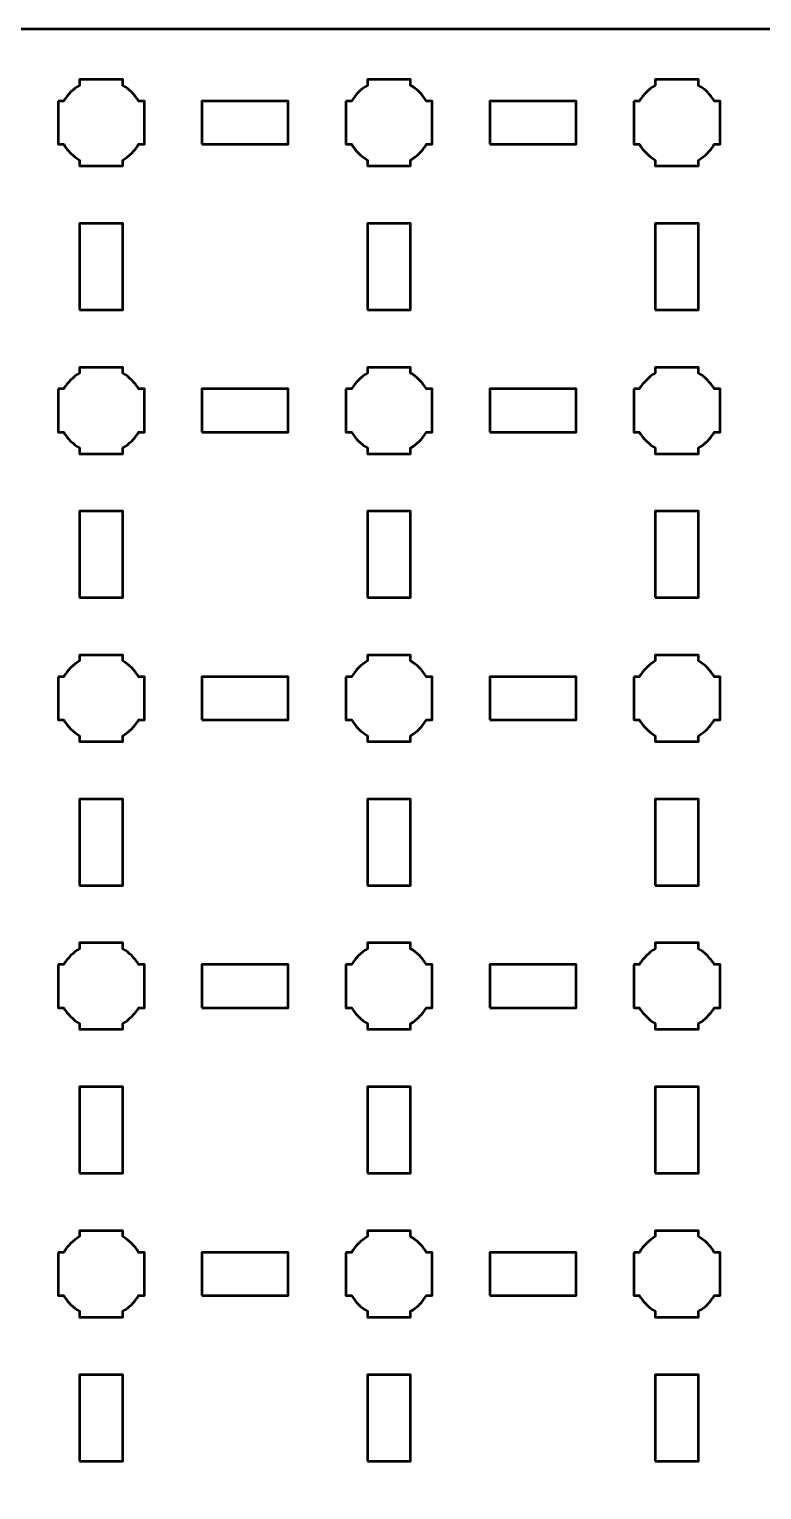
# Model space of a CAD drawing. Header units: centimetres. Extents: x -31.1 to 10.2, y -35.5 to 5.8.
# Drawn here: x -11 to -5.91, y -4.35 to 5.8 of the extents above; entities that cross this region are included whole.
import ezdxf

# ---------------------------------------------------------------- set-up
doc = ezdxf.new("R2010")
doc.units = ezdxf.units.CM
doc.header["$MEASUREMENT"] = 0
doc.layers.add('Layer 1', color=7, linetype='Continuous')

msp = doc.modelspace()

# ---------------------------------------------------------------- linework, layer by layer
at = {"layer": 'Layer 1', "color": 250, "lineweight": 53}
for points in [[(-9.8, 5), (-9.2, 5), (-9.2, 5.3), (-9.8, 5.3), (-9.8, 5)], [(-7.8, 5), (-7.2, 5), (-7.2, 5.3), (-7.8, 5.3), (-7.8, 5)], [(-10.65, 3.85), (-10.35, 3.85), (-10.35, 4.45), (-10.65, 4.45), (-10.65, 3.85)], [(-8.65, 3.85), (-8.35, 3.85), (-8.35, 4.45), (-8.65, 4.45), (-8.65, 3.85)], [(-6.65, 3.85), (-6.35, 3.85), (-6.35, 4.45), (-6.65, 4.45), (-6.65, 3.85)], [(-9.8, 3), (-9.2, 3), (-9.2, 3.3), (-9.8, 3.3), (-9.8, 3)], [(-7.8, 3), (-7.2, 3), (-7.2, 3.3), (-7.8, 3.3), (-7.8, 3)], [(-10.65, 1.85), (-10.35, 1.85), (-10.35, 2.45), (-10.65, 2.45), (-10.65, 1.85)], [(-8.65, 1.85), (-8.35, 1.85), (-8.35, 2.45), (-8.65, 2.45), (-8.65, 1.85)], [(-6.65, 1.85), (-6.35, 1.85), (-6.35, 2.45), (-6.65, 2.45), (-6.65, 1.85)], [(-9.8, 1), (-9.2, 1), (-9.2, 1.3), (-9.8, 1.3), (-9.8, 1)], [(-7.8, 1), (-7.2, 1), (-7.2, 1.3), (-7.8, 1.3), (-7.8, 1)], [(-10.65, -0.15), (-10.35, -0.15), (-10.35, 0.45), (-10.65, 0.45), (-10.65, -0.15)], [(-8.65, -0.15), (-8.35, -0.15), (-8.35, 0.45), (-8.65, 0.45), (-8.65, -0.15)], [(-6.65, -0.15), (-6.35, -0.15), (-6.35, 0.45), (-6.65, 0.45), (-6.65, -0.15)], [(-9.8, -1), (-9.2, -1), (-9.2, -0.7), (-9.8, -0.7), (-9.8, -1)], [(-7.8, -1), (-7.2, -1), (-7.2, -0.7), (-7.8, -0.7), (-7.8, -1)], [(-10.65, -2.15), (-10.35, -2.15), (-10.35, -1.55), (-10.65, -1.55), (-10.65, -2.15)], [(-8.65, -2.15), (-8.35, -2.15), (-8.35, -1.55), (-8.65, -1.55), (-8.65, -2.15)], [(-6.65, -2.15), (-6.35, -2.15), (-6.35, -1.55), (-6.65, -1.55), (-6.65, -2.15)], [(-9.8, -3), (-9.2, -3), (-9.2, -2.7), (-9.8, -2.7), (-9.8, -3)], [(-7.8, -3), (-7.2, -3), (-7.2, -2.7), (-7.8, -2.7), (-7.8, -3)], [(-10.65, -4.15), (-10.35, -4.15), (-10.35, -3.55), (-10.65, -3.55), (-10.65, -4.15)], [(-8.65, -4.15), (-8.35, -4.15), (-8.35, -3.55), (-8.65, -3.55), (-8.65, -4.15)], [(-6.65, -4.15), (-6.35, -4.15), (-6.35, -3.55), (-6.65, -3.55), (-6.65, -4.15)]]:
    msp.add_lwpolyline(points, close=True, dxfattribs=at)
msp.add_open_spline([(-31.15, -35), (-31.15, -35), (-31.15, 5.3), (-31.15, 5.3), (-31.15, 5.3), (-31.15, 5.57609), (-30.92609, 5.8), (-30.65, 5.8), (-30.65, 5.8), (-30.65, 5.8), (9.65, 5.8), (9.65, 5.8), (9.65, 5.8), (9.92609, 5.8), (10.15, 5.57609), (10.15, 5.3), (10.15, 5.3), (10.15, 5.3), (10.15, -35), (10.15, -35), (10.15, -35), (10.15, -35.27609), (9.92609, -35.5), (9.65, -35.5), (9.65, -35.5), (9.65, -35.5), (-30.65, -35.5), (-30.65, -35.5), (-30.65, -35.5), (-30.92609, -35.5), (-31.15, -35.27609), (-31.15, -35)], degree=3, knots=[0, 0, 0, 0, 0.125, 0.125, 0.125, 0.125, 0.25, 0.25, 0.25, 0.25, 0.375, 0.375, 0.375, 0.375, 0.5, 0.5, 0.5, 0.5, 0.625, 0.625, 0.625, 0.625, 0.75, 0.75, 0.75, 0.75, 0.875, 0.875, 0.875, 0.875, 1, 1, 1, 1], dxfattribs=at)
at = {"layer": 'Layer 1', "lineweight": 53}
for points in [[(-10.8, 5.3), (-10.8, 5.3), (-10.75985, 5.3), (-10.75985, 5.3), (-10.75985, 5.3), (-10.7335, 5.34553), (-10.69553, 5.3835), (-10.65, 5.40985), (-10.65, 5.40985), (-10.65, 5.40985), (-10.65, 5.45), (-10.65, 5.45), (-10.65, 5.45), (-10.65, 5.45), (-10.5, 5.45), (-10.5, 5.45), (-10.5, 5.45), (-10.5, 5.45), (-10.35, 5.45), (-10.35, 5.45), (-10.35, 5.45), (-10.35, 5.45), (-10.35, 5.40985), (-10.35, 5.40985), (-10.35, 5.40985), (-10.30447, 5.3835), (-10.2665, 5.34553), (-10.24015, 5.3), (-10.24015, 5.3), (-10.24015, 5.3), (-10.2, 5.3), (-10.2, 5.3), (-10.2, 5.3), (-10.2, 5.3), (-10.2, 5.15), (-10.2, 5.15), (-10.2, 5.15), (-10.2, 5.15), (-10.2, 5), (-10.2, 5), (-10.2, 5), (-10.2, 5), (-10.24015, 5), (-10.24015, 5), (-10.24015, 5), (-10.2665, 4.95447), (-10.30447, 4.9165), (-10.35, 4.89015), (-10.35, 4.89015), (-10.35, 4.89015), (-10.35, 4.85), (-10.35, 4.85), (-10.35, 4.85), (-10.35, 4.85), (-10.5, 4.85), (-10.5, 4.85), (-10.5, 4.85), (-10.5, 4.85), (-10.65, 4.85), (-10.65, 4.85), (-10.65, 4.85), (-10.65, 4.85), (-10.65, 4.89015), (-10.65, 4.89015), (-10.65, 4.89015), (-10.69553, 4.9165), (-10.7335, 4.95447), (-10.75985, 5), (-10.75985, 5), (-10.75985, 5), (-10.8, 5), (-10.8, 5), (-10.8, 5), (-10.8, 5), (-10.8, 5.15), (-10.8, 5.15), (-10.8, 5.15), (-10.8, 5.15), (-10.8, 5.3), (-10.8, 5.3)], [(-8.8, 5.3), (-8.8, 5.3), (-8.75985, 5.3), (-8.75985, 5.3), (-8.75985, 5.3), (-8.7335, 5.34553), (-8.69553, 5.3835), (-8.65, 5.40985), (-8.65, 5.40985), (-8.65, 5.40985), (-8.65, 5.45), (-8.65, 5.45), (-8.65, 5.45), (-8.65, 5.45), (-8.5, 5.45), (-8.5, 5.45), (-8.5, 5.45), (-8.5, 5.45), (-8.35, 5.45), (-8.35, 5.45), (-8.35, 5.45), (-8.35, 5.45), (-8.35, 5.40985), (-8.35, 5.40985), (-8.35, 5.40985), (-8.30447, 5.3835), (-8.2665, 5.34553), (-8.24015, 5.3), (-8.24015, 5.3), (-8.24015, 5.3), (-8.2, 5.3), (-8.2, 5.3), (-8.2, 5.3), (-8.2, 5.3), (-8.2, 5.15), (-8.2, 5.15), (-8.2, 5.15), (-8.2, 5.15), (-8.2, 5), (-8.2, 5), (-8.2, 5), (-8.2, 5), (-8.24015, 5), (-8.24015, 5), (-8.24015, 5), (-8.2665, 4.95447), (-8.30447, 4.9165), (-8.35, 4.89015), (-8.35, 4.89015), (-8.35, 4.89015), (-8.35, 4.85), (-8.35, 4.85), (-8.35, 4.85), (-8.35, 4.85), (-8.5, 4.85), (-8.5, 4.85), (-8.5, 4.85), (-8.5, 4.85), (-8.65, 4.85), (-8.65, 4.85), (-8.65, 4.85), (-8.65, 4.85), (-8.65, 4.89015), (-8.65, 4.89015), (-8.65, 4.89015), (-8.69553, 4.9165), (-8.7335, 4.95447), (-8.75985, 5), (-8.75985, 5), (-8.75985, 5), (-8.8, 5), (-8.8, 5), (-8.8, 5), (-8.8, 5), (-8.8, 5.15), (-8.8, 5.15), (-8.8, 5.15), (-8.8, 5.15), (-8.8, 5.3), (-8.8, 5.3)], [(-6.8, 5.3), (-6.8, 5.3), (-6.75985, 5.3), (-6.75985, 5.3), (-6.75985, 5.3), (-6.7335, 5.34553), (-6.69553, 5.3835), (-6.65, 5.40985), (-6.65, 5.40985), (-6.65, 5.40985), (-6.65, 5.45), (-6.65, 5.45), (-6.65, 5.45), (-6.65, 5.45), (-6.5, 5.45), (-6.5, 5.45), (-6.5, 5.45), (-6.5, 5.45), (-6.35, 5.45), (-6.35, 5.45), (-6.35, 5.45), (-6.35, 5.45), (-6.35, 5.40985), (-6.35, 5.40985), (-6.35, 5.40985), (-6.30447, 5.3835), (-6.2665, 5.34553), (-6.24015, 5.3), (-6.24015, 5.3), (-6.24015, 5.3), (-6.2, 5.3), (-6.2, 5.3), (-6.2, 5.3), (-6.2, 5.3), (-6.2, 5.15), (-6.2, 5.15), (-6.2, 5.15), (-6.2, 5.15), (-6.2, 5), (-6.2, 5), (-6.2, 5), (-6.2, 5), (-6.24015, 5), (-6.24015, 5), (-6.24015, 5), (-6.2665, 4.95447), (-6.30447, 4.9165), (-6.35, 4.89015), (-6.35, 4.89015), (-6.35, 4.89015), (-6.35, 4.85), (-6.35, 4.85), (-6.35, 4.85), (-6.35, 4.85), (-6.5, 4.85), (-6.5, 4.85), (-6.5, 4.85), (-6.5, 4.85), (-6.65, 4.85), (-6.65, 4.85), (-6.65, 4.85), (-6.65, 4.85), (-6.65, 4.89015), (-6.65, 4.89015), (-6.65, 4.89015), (-6.69553, 4.9165), (-6.7335, 4.95447), (-6.75985, 5), (-6.75985, 5), (-6.75985, 5), (-6.8, 5), (-6.8, 5), (-6.8, 5), (-6.8, 5), (-6.8, 5.15), (-6.8, 5.15), (-6.8, 5.15), (-6.8, 5.15), (-6.8, 5.3), (-6.8, 5.3)], [(-10.8, 3.3), (-10.8, 3.3), (-10.75985, 3.3), (-10.75985, 3.3), (-10.75985, 3.3), (-10.7335, 3.34553), (-10.69553, 3.3835), (-10.65, 3.40985), (-10.65, 3.40985), (-10.65, 3.40985), (-10.65, 3.45), (-10.65, 3.45), (-10.65, 3.45), (-10.65, 3.45), (-10.5, 3.45), (-10.5, 3.45), (-10.5, 3.45), (-10.5, 3.45), (-10.35, 3.45), (-10.35, 3.45), (-10.35, 3.45), (-10.35, 3.45), (-10.35, 3.40985), (-10.35, 3.40985), (-10.35, 3.40985), (-10.30447, 3.3835), (-10.2665, 3.34553), (-10.24015, 3.3), (-10.24015, 3.3), (-10.24015, 3.3), (-10.2, 3.3), (-10.2, 3.3), (-10.2, 3.3), (-10.2, 3.3), (-10.2, 3.15), (-10.2, 3.15), (-10.2, 3.15), (-10.2, 3.15), (-10.2, 3), (-10.2, 3), (-10.2, 3), (-10.2, 3), (-10.24015, 3), (-10.24015, 3), (-10.24015, 3), (-10.2665, 2.95447), (-10.30447, 2.9165), (-10.35, 2.89015), (-10.35, 2.89015), (-10.35, 2.89015), (-10.35, 2.85), (-10.35, 2.85), (-10.35, 2.85), (-10.35, 2.85), (-10.5, 2.85), (-10.5, 2.85), (-10.5, 2.85), (-10.5, 2.85), (-10.65, 2.85), (-10.65, 2.85), (-10.65, 2.85), (-10.65, 2.85), (-10.65, 2.89015), (-10.65, 2.89015), (-10.65, 2.89015), (-10.69553, 2.9165), (-10.7335, 2.95447), (-10.75985, 3), (-10.75985, 3), (-10.75985, 3), (-10.8, 3), (-10.8, 3), (-10.8, 3), (-10.8, 3), (-10.8, 3.15), (-10.8, 3.15), (-10.8, 3.15), (-10.8, 3.15), (-10.8, 3.3), (-10.8, 3.3)], [(-8.8, 3.3), (-8.8, 3.3), (-8.75985, 3.3), (-8.75985, 3.3), (-8.75985, 3.3), (-8.7335, 3.34553), (-8.69553, 3.3835), (-8.65, 3.40985), (-8.65, 3.40985), (-8.65, 3.40985), (-8.65, 3.45), (-8.65, 3.45), (-8.65, 3.45), (-8.65, 3.45), (-8.5, 3.45), (-8.5, 3.45), (-8.5, 3.45), (-8.5, 3.45), (-8.35, 3.45), (-8.35, 3.45), (-8.35, 3.45), (-8.35, 3.45), (-8.35, 3.40985), (-8.35, 3.40985), (-8.35, 3.40985), (-8.30447, 3.3835), (-8.2665, 3.34553), (-8.24015, 3.3), (-8.24015, 3.3), (-8.24015, 3.3), (-8.2, 3.3), (-8.2, 3.3), (-8.2, 3.3), (-8.2, 3.3), (-8.2, 3.15), (-8.2, 3.15), (-8.2, 3.15), (-8.2, 3.15), (-8.2, 3), (-8.2, 3), (-8.2, 3), (-8.2, 3), (-8.24015, 3), (-8.24015, 3), (-8.24015, 3), (-8.2665, 2.95447), (-8.30447, 2.9165), (-8.35, 2.89015), (-8.35, 2.89015), (-8.35, 2.89015), (-8.35, 2.85), (-8.35, 2.85), (-8.35, 2.85), (-8.35, 2.85), (-8.5, 2.85), (-8.5, 2.85), (-8.5, 2.85), (-8.5, 2.85), (-8.65, 2.85), (-8.65, 2.85), (-8.65, 2.85), (-8.65, 2.85), (-8.65, 2.89015), (-8.65, 2.89015), (-8.65, 2.89015), (-8.69553, 2.9165), (-8.7335, 2.95447), (-8.75985, 3), (-8.75985, 3), (-8.75985, 3), (-8.8, 3), (-8.8, 3), (-8.8, 3), (-8.8, 3), (-8.8, 3.15), (-8.8, 3.15), (-8.8, 3.15), (-8.8, 3.15), (-8.8, 3.3), (-8.8, 3.3)], [(-6.8, 3.3), (-6.8, 3.3), (-6.75985, 3.3), (-6.75985, 3.3), (-6.75985, 3.3), (-6.7335, 3.34553), (-6.69553, 3.3835), (-6.65, 3.40985), (-6.65, 3.40985), (-6.65, 3.40985), (-6.65, 3.45), (-6.65, 3.45), (-6.65, 3.45), (-6.65, 3.45), (-6.5, 3.45), (-6.5, 3.45), (-6.5, 3.45), (-6.5, 3.45), (-6.35, 3.45), (-6.35, 3.45), (-6.35, 3.45), (-6.35, 3.45), (-6.35, 3.40985), (-6.35, 3.40985), (-6.35, 3.40985), (-6.30447, 3.3835), (-6.2665, 3.34553), (-6.24015, 3.3), (-6.24015, 3.3), (-6.24015, 3.3), (-6.2, 3.3), (-6.2, 3.3), (-6.2, 3.3), (-6.2, 3.3), (-6.2, 3.15), (-6.2, 3.15), (-6.2, 3.15), (-6.2, 3.15), (-6.2, 3), (-6.2, 3), (-6.2, 3), (-6.2, 3), (-6.24015, 3), (-6.24015, 3), (-6.24015, 3), (-6.2665, 2.95447), (-6.30447, 2.9165), (-6.35, 2.89015), (-6.35, 2.89015), (-6.35, 2.89015), (-6.35, 2.85), (-6.35, 2.85), (-6.35, 2.85), (-6.35, 2.85), (-6.5, 2.85), (-6.5, 2.85), (-6.5, 2.85), (-6.5, 2.85), (-6.65, 2.85), (-6.65, 2.85), (-6.65, 2.85), (-6.65, 2.85), (-6.65, 2.89015), (-6.65, 2.89015), (-6.65, 2.89015), (-6.69553, 2.9165), (-6.7335, 2.95447), (-6.75985, 3), (-6.75985, 3), (-6.75985, 3), (-6.8, 3), (-6.8, 3), (-6.8, 3), (-6.8, 3), (-6.8, 3.15), (-6.8, 3.15), (-6.8, 3.15), (-6.8, 3.15), (-6.8, 3.3), (-6.8, 3.3)], [(-10.8, 1.3), (-10.8, 1.3), (-10.75985, 1.3), (-10.75985, 1.3), (-10.75985, 1.3), (-10.7335, 1.34553), (-10.69553, 1.3835), (-10.65, 1.40985), (-10.65, 1.40985), (-10.65, 1.40985), (-10.65, 1.45), (-10.65, 1.45), (-10.65, 1.45), (-10.65, 1.45), (-10.5, 1.45), (-10.5, 1.45), (-10.5, 1.45), (-10.5, 1.45), (-10.35, 1.45), (-10.35, 1.45), (-10.35, 1.45), (-10.35, 1.45), (-10.35, 1.40985), (-10.35, 1.40985), (-10.35, 1.40985), (-10.30447, 1.3835), (-10.2665, 1.34553), (-10.24015, 1.3), (-10.24015, 1.3), (-10.24015, 1.3), (-10.2, 1.3), (-10.2, 1.3), (-10.2, 1.3), (-10.2, 1.3), (-10.2, 1.15), (-10.2, 1.15), (-10.2, 1.15), (-10.2, 1.15), (-10.2, 1), (-10.2, 1), (-10.2, 1), (-10.2, 1), (-10.24015, 1), (-10.24015, 1), (-10.24015, 1), (-10.2665, 0.95447), (-10.30447, 0.9165), (-10.35, 0.89015), (-10.35, 0.89015), (-10.35, 0.89015), (-10.35, 0.85), (-10.35, 0.85), (-10.35, 0.85), (-10.35, 0.85), (-10.5, 0.85), (-10.5, 0.85), (-10.5, 0.85), (-10.5, 0.85), (-10.65, 0.85), (-10.65, 0.85), (-10.65, 0.85), (-10.65, 0.85), (-10.65, 0.89015), (-10.65, 0.89015), (-10.65, 0.89015), (-10.69553, 0.9165), (-10.7335, 0.95447), (-10.75985, 1), (-10.75985, 1), (-10.75985, 1), (-10.8, 1), (-10.8, 1), (-10.8, 1), (-10.8, 1), (-10.8, 1.15), (-10.8, 1.15), (-10.8, 1.15), (-10.8, 1.15), (-10.8, 1.3), (-10.8, 1.3)], [(-8.8, 1.3), (-8.8, 1.3), (-8.75985, 1.3), (-8.75985, 1.3), (-8.75985, 1.3), (-8.7335, 1.34553), (-8.69553, 1.3835), (-8.65, 1.40985), (-8.65, 1.40985), (-8.65, 1.40985), (-8.65, 1.45), (-8.65, 1.45), (-8.65, 1.45), (-8.65, 1.45), (-8.5, 1.45), (-8.5, 1.45), (-8.5, 1.45), (-8.5, 1.45), (-8.35, 1.45), (-8.35, 1.45), (-8.35, 1.45), (-8.35, 1.45), (-8.35, 1.40985), (-8.35, 1.40985), (-8.35, 1.40985), (-8.30447, 1.3835), (-8.2665, 1.34553), (-8.24015, 1.3), (-8.24015, 1.3), (-8.24015, 1.3), (-8.2, 1.3), (-8.2, 1.3), (-8.2, 1.3), (-8.2, 1.3), (-8.2, 1.15), (-8.2, 1.15), (-8.2, 1.15), (-8.2, 1.15), (-8.2, 1), (-8.2, 1), (-8.2, 1), (-8.2, 1), (-8.24015, 1), (-8.24015, 1), (-8.24015, 1), (-8.2665, 0.95447), (-8.30447, 0.9165), (-8.35, 0.89015), (-8.35, 0.89015), (-8.35, 0.89015), (-8.35, 0.85), (-8.35, 0.85), (-8.35, 0.85), (-8.35, 0.85), (-8.5, 0.85), (-8.5, 0.85), (-8.5, 0.85), (-8.5, 0.85), (-8.65, 0.85), (-8.65, 0.85), (-8.65, 0.85), (-8.65, 0.85), (-8.65, 0.89015), (-8.65, 0.89015), (-8.65, 0.89015), (-8.69553, 0.9165), (-8.7335, 0.95447), (-8.75985, 1), (-8.75985, 1), (-8.75985, 1), (-8.8, 1), (-8.8, 1), (-8.8, 1), (-8.8, 1), (-8.8, 1.15), (-8.8, 1.15), (-8.8, 1.15), (-8.8, 1.15), (-8.8, 1.3), (-8.8, 1.3)], [(-6.8, 1.3), (-6.8, 1.3), (-6.75985, 1.3), (-6.75985, 1.3), (-6.75985, 1.3), (-6.7335, 1.34553), (-6.69553, 1.3835), (-6.65, 1.40985), (-6.65, 1.40985), (-6.65, 1.40985), (-6.65, 1.45), (-6.65, 1.45), (-6.65, 1.45), (-6.65, 1.45), (-6.5, 1.45), (-6.5, 1.45), (-6.5, 1.45), (-6.5, 1.45), (-6.35, 1.45), (-6.35, 1.45), (-6.35, 1.45), (-6.35, 1.45), (-6.35, 1.40985), (-6.35, 1.40985), (-6.35, 1.40985), (-6.30447, 1.3835), (-6.2665, 1.34553), (-6.24015, 1.3), (-6.24015, 1.3), (-6.24015, 1.3), (-6.2, 1.3), (-6.2, 1.3), (-6.2, 1.3), (-6.2, 1.3), (-6.2, 1.15), (-6.2, 1.15), (-6.2, 1.15), (-6.2, 1.15), (-6.2, 1), (-6.2, 1), (-6.2, 1), (-6.2, 1), (-6.24015, 1), (-6.24015, 1), (-6.24015, 1), (-6.2665, 0.95447), (-6.30447, 0.9165), (-6.35, 0.89015), (-6.35, 0.89015), (-6.35, 0.89015), (-6.35, 0.85), (-6.35, 0.85), (-6.35, 0.85), (-6.35, 0.85), (-6.5, 0.85), (-6.5, 0.85), (-6.5, 0.85), (-6.5, 0.85), (-6.65, 0.85), (-6.65, 0.85), (-6.65, 0.85), (-6.65, 0.85), (-6.65, 0.89015), (-6.65, 0.89015), (-6.65, 0.89015), (-6.69553, 0.9165), (-6.7335, 0.95447), (-6.75985, 1), (-6.75985, 1), (-6.75985, 1), (-6.8, 1), (-6.8, 1), (-6.8, 1), (-6.8, 1), (-6.8, 1.15), (-6.8, 1.15), (-6.8, 1.15), (-6.8, 1.15), (-6.8, 1.3), (-6.8, 1.3)], [(-10.8, -0.7), (-10.8, -0.7), (-10.75985, -0.7), (-10.75985, -0.7), (-10.75985, -0.7), (-10.7335, -0.65447), (-10.69553, -0.6165), (-10.65, -0.59015), (-10.65, -0.59015), (-10.65, -0.59015), (-10.65, -0.55), (-10.65, -0.55), (-10.65, -0.55), (-10.65, -0.55), (-10.5, -0.55), (-10.5, -0.55), (-10.5, -0.55), (-10.5, -0.55), (-10.35, -0.55), (-10.35, -0.55), (-10.35, -0.55), (-10.35, -0.55), (-10.35, -0.59015), (-10.35, -0.59015), (-10.35, -0.59015), (-10.30447, -0.6165), (-10.2665, -0.65447), (-10.24015, -0.7), (-10.24015, -0.7), (-10.24015, -0.7), (-10.2, -0.7), (-10.2, -0.7), (-10.2, -0.7), (-10.2, -0.7), (-10.2, -0.85), (-10.2, -0.85), (-10.2, -0.85), (-10.2, -0.85), (-10.2, -1), (-10.2, -1), (-10.2, -1), (-10.2, -1), (-10.24015, -1), (-10.24015, -1), (-10.24015, -1), (-10.2665, -1.04553), (-10.30447, -1.0835), (-10.35, -1.10985), (-10.35, -1.10985), (-10.35, -1.10985), (-10.35, -1.15), (-10.35, -1.15), (-10.35, -1.15), (-10.35, -1.15), (-10.5, -1.15), (-10.5, -1.15), (-10.5, -1.15), (-10.5, -1.15), (-10.65, -1.15), (-10.65, -1.15), (-10.65, -1.15), (-10.65, -1.15), (-10.65, -1.10985), (-10.65, -1.10985), (-10.65, -1.10985), (-10.69553, -1.0835), (-10.7335, -1.04553), (-10.75985, -1), (-10.75985, -1), (-10.75985, -1), (-10.8, -1), (-10.8, -1), (-10.8, -1), (-10.8, -1), (-10.8, -0.85), (-10.8, -0.85), (-10.8, -0.85), (-10.8, -0.85), (-10.8, -0.7), (-10.8, -0.7)], [(-8.8, -0.7), (-8.8, -0.7), (-8.75985, -0.7), (-8.75985, -0.7), (-8.75985, -0.7), (-8.7335, -0.65447), (-8.69553, -0.6165), (-8.65, -0.59015), (-8.65, -0.59015), (-8.65, -0.59015), (-8.65, -0.55), (-8.65, -0.55), (-8.65, -0.55), (-8.65, -0.55), (-8.5, -0.55), (-8.5, -0.55), (-8.5, -0.55), (-8.5, -0.55), (-8.35, -0.55), (-8.35, -0.55), (-8.35, -0.55), (-8.35, -0.55), (-8.35, -0.59015), (-8.35, -0.59015), (-8.35, -0.59015), (-8.30447, -0.6165), (-8.2665, -0.65447), (-8.24015, -0.7), (-8.24015, -0.7), (-8.24015, -0.7), (-8.2, -0.7), (-8.2, -0.7), (-8.2, -0.7), (-8.2, -0.7), (-8.2, -0.85), (-8.2, -0.85), (-8.2, -0.85), (-8.2, -0.85), (-8.2, -1), (-8.2, -1), (-8.2, -1), (-8.2, -1), (-8.24015, -1), (-8.24015, -1), (-8.24015, -1), (-8.2665, -1.04553), (-8.30447, -1.0835), (-8.35, -1.10985), (-8.35, -1.10985), (-8.35, -1.10985), (-8.35, -1.15), (-8.35, -1.15), (-8.35, -1.15), (-8.35, -1.15), (-8.5, -1.15), (-8.5, -1.15), (-8.5, -1.15), (-8.5, -1.15), (-8.65, -1.15), (-8.65, -1.15), (-8.65, -1.15), (-8.65, -1.15), (-8.65, -1.10985), (-8.65, -1.10985), (-8.65, -1.10985), (-8.69553, -1.0835), (-8.7335, -1.04553), (-8.75985, -1), (-8.75985, -1), (-8.75985, -1), (-8.8, -1), (-8.8, -1), (-8.8, -1), (-8.8, -1), (-8.8, -0.85), (-8.8, -0.85), (-8.8, -0.85), (-8.8, -0.85), (-8.8, -0.7), (-8.8, -0.7)], [(-6.8, -0.7), (-6.8, -0.7), (-6.75985, -0.7), (-6.75985, -0.7), (-6.75985, -0.7), (-6.7335, -0.65447), (-6.69553, -0.6165), (-6.65, -0.59015), (-6.65, -0.59015), (-6.65, -0.59015), (-6.65, -0.55), (-6.65, -0.55), (-6.65, -0.55), (-6.65, -0.55), (-6.5, -0.55), (-6.5, -0.55), (-6.5, -0.55), (-6.5, -0.55), (-6.35, -0.55), (-6.35, -0.55), (-6.35, -0.55), (-6.35, -0.55), (-6.35, -0.59015), (-6.35, -0.59015), (-6.35, -0.59015), (-6.30447, -0.6165), (-6.2665, -0.65447), (-6.24015, -0.7), (-6.24015, -0.7), (-6.24015, -0.7), (-6.2, -0.7), (-6.2, -0.7), (-6.2, -0.7), (-6.2, -0.7), (-6.2, -0.85), (-6.2, -0.85), (-6.2, -0.85), (-6.2, -0.85), (-6.2, -1), (-6.2, -1), (-6.2, -1), (-6.2, -1), (-6.24015, -1), (-6.24015, -1), (-6.24015, -1), (-6.2665, -1.04553), (-6.30447, -1.0835), (-6.35, -1.10985), (-6.35, -1.10985), (-6.35, -1.10985), (-6.35, -1.15), (-6.35, -1.15), (-6.35, -1.15), (-6.35, -1.15), (-6.5, -1.15), (-6.5, -1.15), (-6.5, -1.15), (-6.5, -1.15), (-6.65, -1.15), (-6.65, -1.15), (-6.65, -1.15), (-6.65, -1.15), (-6.65, -1.10985), (-6.65, -1.10985), (-6.65, -1.10985), (-6.69553, -1.0835), (-6.7335, -1.04553), (-6.75985, -1), (-6.75985, -1), (-6.75985, -1), (-6.8, -1), (-6.8, -1), (-6.8, -1), (-6.8, -1), (-6.8, -0.85), (-6.8, -0.85), (-6.8, -0.85), (-6.8, -0.85), (-6.8, -0.7), (-6.8, -0.7)], [(-10.8, -2.7), (-10.8, -2.7), (-10.75985, -2.7), (-10.75985, -2.7), (-10.75985, -2.7), (-10.7335, -2.65447), (-10.69553, -2.6165), (-10.65, -2.59015), (-10.65, -2.59015), (-10.65, -2.59015), (-10.65, -2.55), (-10.65, -2.55), (-10.65, -2.55), (-10.65, -2.55), (-10.5, -2.55), (-10.5, -2.55), (-10.5, -2.55), (-10.5, -2.55), (-10.35, -2.55), (-10.35, -2.55), (-10.35, -2.55), (-10.35, -2.55), (-10.35, -2.59015), (-10.35, -2.59015), (-10.35, -2.59015), (-10.30447, -2.6165), (-10.2665, -2.65447), (-10.24015, -2.7), (-10.24015, -2.7), (-10.24015, -2.7), (-10.2, -2.7), (-10.2, -2.7), (-10.2, -2.7), (-10.2, -2.7), (-10.2, -2.85), (-10.2, -2.85), (-10.2, -2.85), (-10.2, -2.85), (-10.2, -3), (-10.2, -3), (-10.2, -3), (-10.2, -3), (-10.24015, -3), (-10.24015, -3), (-10.24015, -3), (-10.2665, -3.04553), (-10.30447, -3.0835), (-10.35, -3.10985), (-10.35, -3.10985), (-10.35, -3.10985), (-10.35, -3.15), (-10.35, -3.15), (-10.35, -3.15), (-10.35, -3.15), (-10.5, -3.15), (-10.5, -3.15), (-10.5, -3.15), (-10.5, -3.15), (-10.65, -3.15), (-10.65, -3.15), (-10.65, -3.15), (-10.65, -3.15), (-10.65, -3.10985), (-10.65, -3.10985), (-10.65, -3.10985), (-10.69553, -3.0835), (-10.7335, -3.04553), (-10.75985, -3), (-10.75985, -3), (-10.75985, -3), (-10.8, -3), (-10.8, -3), (-10.8, -3), (-10.8, -3), (-10.8, -2.85), (-10.8, -2.85), (-10.8, -2.85), (-10.8, -2.85), (-10.8, -2.7), (-10.8, -2.7)], [(-8.8, -2.7), (-8.8, -2.7), (-8.75985, -2.7), (-8.75985, -2.7), (-8.75985, -2.7), (-8.7335, -2.65447), (-8.69553, -2.6165), (-8.65, -2.59015), (-8.65, -2.59015), (-8.65, -2.59015), (-8.65, -2.55), (-8.65, -2.55), (-8.65, -2.55), (-8.65, -2.55), (-8.5, -2.55), (-8.5, -2.55), (-8.5, -2.55), (-8.5, -2.55), (-8.35, -2.55), (-8.35, -2.55), (-8.35, -2.55), (-8.35, -2.55), (-8.35, -2.59015), (-8.35, -2.59015), (-8.35, -2.59015), (-8.30447, -2.6165), (-8.2665, -2.65447), (-8.24015, -2.7), (-8.24015, -2.7), (-8.24015, -2.7), (-8.2, -2.7), (-8.2, -2.7), (-8.2, -2.7), (-8.2, -2.7), (-8.2, -2.85), (-8.2, -2.85), (-8.2, -2.85), (-8.2, -2.85), (-8.2, -3), (-8.2, -3), (-8.2, -3), (-8.2, -3), (-8.24015, -3), (-8.24015, -3), (-8.24015, -3), (-8.2665, -3.04553), (-8.30447, -3.0835), (-8.35, -3.10985), (-8.35, -3.10985), (-8.35, -3.10985), (-8.35, -3.15), (-8.35, -3.15), (-8.35, -3.15), (-8.35, -3.15), (-8.5, -3.15), (-8.5, -3.15), (-8.5, -3.15), (-8.5, -3.15), (-8.65, -3.15), (-8.65, -3.15), (-8.65, -3.15), (-8.65, -3.15), (-8.65, -3.10985), (-8.65, -3.10985), (-8.65, -3.10985), (-8.69553, -3.0835), (-8.7335, -3.04553), (-8.75985, -3), (-8.75985, -3), (-8.75985, -3), (-8.8, -3), (-8.8, -3), (-8.8, -3), (-8.8, -3), (-8.8, -2.85), (-8.8, -2.85), (-8.8, -2.85), (-8.8, -2.85), (-8.8, -2.7), (-8.8, -2.7)], [(-6.8, -2.7), (-6.8, -2.7), (-6.75985, -2.7), (-6.75985, -2.7), (-6.75985, -2.7), (-6.7335, -2.65447), (-6.69553, -2.6165), (-6.65, -2.59015), (-6.65, -2.59015), (-6.65, -2.59015), (-6.65, -2.55), (-6.65, -2.55), (-6.65, -2.55), (-6.65, -2.55), (-6.5, -2.55), (-6.5, -2.55), (-6.5, -2.55), (-6.5, -2.55), (-6.35, -2.55), (-6.35, -2.55), (-6.35, -2.55), (-6.35, -2.55), (-6.35, -2.59015), (-6.35, -2.59015), (-6.35, -2.59015), (-6.30447, -2.6165), (-6.2665, -2.65447), (-6.24015, -2.7), (-6.24015, -2.7), (-6.24015, -2.7), (-6.2, -2.7), (-6.2, -2.7), (-6.2, -2.7), (-6.2, -2.7), (-6.2, -2.85), (-6.2, -2.85), (-6.2, -2.85), (-6.2, -2.85), (-6.2, -3), (-6.2, -3), (-6.2, -3), (-6.2, -3), (-6.24015, -3), (-6.24015, -3), (-6.24015, -3), (-6.2665, -3.04553), (-6.30447, -3.0835), (-6.35, -3.10985), (-6.35, -3.10985), (-6.35, -3.10985), (-6.35, -3.15), (-6.35, -3.15), (-6.35, -3.15), (-6.35, -3.15), (-6.5, -3.15), (-6.5, -3.15), (-6.5, -3.15), (-6.5, -3.15), (-6.65, -3.15), (-6.65, -3.15), (-6.65, -3.15), (-6.65, -3.15), (-6.65, -3.10985), (-6.65, -3.10985), (-6.65, -3.10985), (-6.69553, -3.0835), (-6.7335, -3.04553), (-6.75985, -3), (-6.75985, -3), (-6.75985, -3), (-6.8, -3), (-6.8, -3), (-6.8, -3), (-6.8, -3), (-6.8, -2.85), (-6.8, -2.85), (-6.8, -2.85), (-6.8, -2.85), (-6.8, -2.7), (-6.8, -2.7)]]:
    msp.add_open_spline(points, degree=3, knots=[0, 0, 0, 0, 0.05, 0.05, 0.05, 0.05, 0.1, 0.1, 0.1, 0.1, 0.15, 0.15, 0.15, 0.15, 0.2, 0.2, 0.2, 0.2, 0.25, 0.25, 0.25, 0.25, 0.3, 0.3, 0.3, 0.3, 0.35, 0.35, 0.35, 0.35, 0.4, 0.4, 0.4, 0.4, 0.45, 0.45, 0.45, 0.45, 0.5, 0.5, 0.5, 0.5, 0.55, 0.55, 0.55, 0.55, 0.6, 0.6, 0.6, 0.6, 0.65, 0.65, 0.65, 0.65, 0.7, 0.7, 0.7, 0.7, 0.75, 0.75, 0.75, 0.75, 0.8, 0.8, 0.8, 0.8, 0.85, 0.85, 0.85, 0.85, 0.9, 0.9, 0.9, 0.9, 0.95, 0.95, 0.95, 0.95, 1, 1, 1, 1], dxfattribs=at)

doc.saveas('drawing.dxf')
